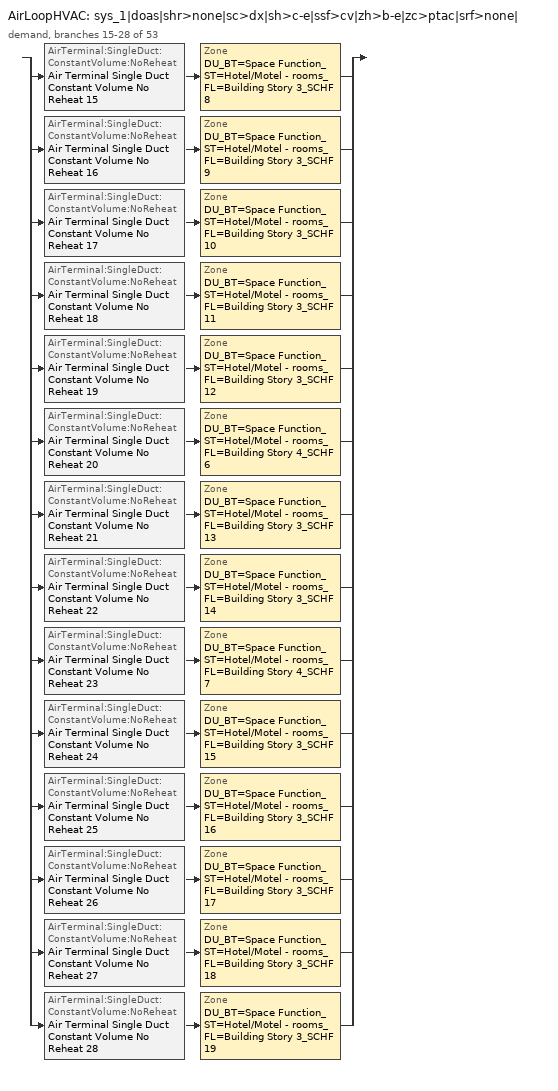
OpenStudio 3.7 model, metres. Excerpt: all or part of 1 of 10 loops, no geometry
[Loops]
AirLoopHVAC 'sys_1|doas|shr>none|sc>dx|sh>c-e|ssf>cv|zh>b-e|zc>ptac|srf>none|'
 demand, branches 15-28 of 53: split
  | AirTerminal:SingleDuct:ConstantVolume:NoReheat 'Air Terminal Single Duct Constant Volume No Reheat 15' > Zone 'DU_BT=Space Function_ST=Hotel/Motel - rooms_FL=Building Story 3_SCHF 8'
  | AirTerminal:SingleDuct:ConstantVolume:NoReheat 'Air Terminal Single Duct Constant Volume No Reheat 16' > Zone 'DU_BT=Space Function_ST=Hotel/Motel - rooms_FL=Building Story 3_SCHF 9'
  | AirTerminal:SingleDuct:ConstantVolume:NoReheat 'Air Terminal Single Duct Constant Volume No Reheat 17' > Zone 'DU_BT=Space Function_ST=Hotel/Motel - rooms_FL=Building Story 3_SCHF 10'
  | AirTerminal:SingleDuct:ConstantVolume:NoReheat 'Air Terminal Single Duct Constant Volume No Reheat 18' > Zone 'DU_BT=Space Function_ST=Hotel/Motel - rooms_FL=Building Story 3_SCHF 11'
  | AirTerminal:SingleDuct:ConstantVolume:NoReheat 'Air Terminal Single Duct Constant Volume No Reheat 19' > Zone 'DU_BT=Space Function_ST=Hotel/Motel - rooms_FL=Building Story 3_SCHF 12'
  | AirTerminal:SingleDuct:ConstantVolume:NoReheat 'Air Terminal Single Duct Constant Volume No Reheat 20' > Zone 'DU_BT=Space Function_ST=Hotel/Motel - rooms_FL=Building Story 4_SCHF 6'
  | AirTerminal:SingleDuct:ConstantVolume:NoReheat 'Air Terminal Single Duct Constant Volume No Reheat 21' > Zone 'DU_BT=Space Function_ST=Hotel/Motel - rooms_FL=Building Story 3_SCHF 13'
  | AirTerminal:SingleDuct:ConstantVolume:NoReheat 'Air Terminal Single Duct Constant Volume No Reheat 22' > Zone 'DU_BT=Space Function_ST=Hotel/Motel - rooms_FL=Building Story 3_SCHF 14'
  | AirTerminal:SingleDuct:ConstantVolume:NoReheat 'Air Terminal Single Duct Constant Volume No Reheat 23' > Zone 'DU_BT=Space Function_ST=Hotel/Motel - rooms_FL=Building Story 4_SCHF 7'
  | AirTerminal:SingleDuct:ConstantVolume:NoReheat 'Air Terminal Single Duct Constant Volume No Reheat 24' > Zone 'DU_BT=Space Function_ST=Hotel/Motel - rooms_FL=Building Story 3_SCHF 15'
  | AirTerminal:SingleDuct:ConstantVolume:NoReheat 'Air Terminal Single Duct Constant Volume No Reheat 25' > Zone 'DU_BT=Space Function_ST=Hotel/Motel - rooms_FL=Building Story 3_SCHF 16'
  | AirTerminal:SingleDuct:ConstantVolume:NoReheat 'Air Terminal Single Duct Constant Volume No Reheat 26' > Zone 'DU_BT=Space Function_ST=Hotel/Motel - rooms_FL=Building Story 3_SCHF 17'
  | AirTerminal:SingleDuct:ConstantVolume:NoReheat 'Air Terminal Single Duct Constant Volume No Reheat 27' > Zone 'DU_BT=Space Function_ST=Hotel/Motel - rooms_FL=Building Story 3_SCHF 18'
  | AirTerminal:SingleDuct:ConstantVolume:NoReheat 'Air Terminal Single Duct Constant Volume No Reheat 28' > Zone 'DU_BT=Space Function_ST=Hotel/Motel - rooms_FL=Building Story 3_SCHF 19'
[Sizing:Zone] Zone Cooling Design Supply Air Temperature Input Method=TemperatureDifference; Zone Cooling Design Supply Air Temperature {C}=14; Zone Cooling Design Supply Air Temperature Difference {deltaC}=11; Zone Heating Design Supply Air Temperature Input Method=TemperatureDifference; Zone Heating Design Supply Air Temperature {C}=40; Zone Heating Design Supply Air Temperature Difference {deltaC}=21; Zone Cooling Design Supply Air Humidity Ratio {kg-H2O/kg-air}=0.0085; Zone Heating Design Supply Air Humidity Ratio {kg-H2O/kg-air}=0.008; Zone Heating Sizing Factor=1.3; Zone Cooling Sizing Factor=1.1; Cooling Design Air Flow Method=DesignDay; Heating Design Air Flow Method=DesignDay; Account for Dedicated Outdoor Air System=No; Dedicated Outdoor Air System Control Strategy=NeutralSupplyAir; Dedicated Outdoor Air Low Setpoint Temperature for Design {C}=autosize; Dedicated Outdoor Air High Setpoint Temperature for Design {C}=autosize; Zone Load Sizing Method=Sensible Load Only No Latent Load; Zone Latent Cooling Design Supply Air Humidity Ratio Input Method=HumidityRatioDifference; Zone Cooling Design Supply Air Humidity Ratio Difference {kgWater/kgDryAir}=0.005; Zone Latent Heating Design Supply Air Humidity Ratio Input Method=HumidityRatioDifference; Zone Humidification Design Supply Air Humidity Ratio Difference {kgWater/kgDryAir}=0.005
DU_BT=Space Function_ST=Hotel/Motel - rooms_FL=Building Story 3_SCHF 8; DU_BT=Space Function_ST=Hotel/Motel - rooms_FL=Building Story 3_SCHF 9; DU_BT=Space Function_ST=Hotel/Motel - rooms_FL=Building Story 3_SCHF 10; DU_BT=Space Function_ST=Hotel/Motel - rooms_FL=Building Story 3_SCHF 11; DU_BT=Space Function_ST=Hotel/Motel - rooms_FL=Building Story 3_SCHF 12; DU_BT=Space Function_ST=Hotel/Motel - rooms_FL=Building Story 4_SCHF 6; DU_BT=Space Function_ST=Hotel/Motel - rooms_FL=Building Story 3_SCHF 13; DU_BT=Space Function_ST=Hotel/Motel - rooms_FL=Building Story 3_SCHF 14; DU_BT=Space Function_ST=Hotel/Motel - rooms_FL=Building Story 4_SCHF 7; DU_BT=Space Function_ST=Hotel/Motel - rooms_FL=Building Story 3_SCHF 15; DU_BT=Space Function_ST=Hotel/Motel - rooms_FL=Building Story 3_SCHF 16; DU_BT=Space Function_ST=Hotel/Motel - rooms_FL=Building Story 3_SCHF 17; DU_BT=Space Function_ST=Hotel/Motel - rooms_FL=Building Story 3_SCHF 18; DU_BT=Space Function_ST=Hotel/Motel - rooms_FL=Building Story 3_SCHF 19
[Zone equipment]
DU_BT=Space Function_ST=Hotel/Motel - rooms_FL=Building Story 3_SCHF 8: DU_BT=Space Function_ST=Hotel/Motel - rooms_FL=Building Story 3_SCHF 8 PTAC, Zone HVAC Baseboard Convective Electric 15, Air Terminal Single Duct Constant Volume No Reheat 15
DU_BT=Space Function_ST=Hotel/Motel - rooms_FL=Building Story 3_SCHF 9: DU_BT=Space Function_ST=Hotel/Motel - rooms_FL=Building Story 3_SCHF 9 PTAC, Zone HVAC Baseboard Convective Electric 16, Air Terminal Single Duct Constant Volume No Reheat 16
DU_BT=Space Function_ST=Hotel/Motel - rooms_FL=Building Story 3_SCHF 10: DU_BT=Space Function_ST=Hotel/Motel - rooms_FL=Building Story 3_SCHF 10 PTAC, Zone HVAC Baseboard Convective Electric 17, Air Terminal Single Duct Constant Volume No Reheat 17
DU_BT=Space Function_ST=Hotel/Motel - rooms_FL=Building Story 3_SCHF 11: DU_BT=Space Function_ST=Hotel/Motel - rooms_FL=Building Story 3_SCHF 11 PTAC, Zone HVAC Baseboard Convective Electric 18, Air Terminal Single Duct Constant Volume No Reheat 18
DU_BT=Space Function_ST=Hotel/Motel - rooms_FL=Building Story 3_SCHF 12: DU_BT=Space Function_ST=Hotel/Motel - rooms_FL=Building Story 3_SCHF 12 PTAC, Zone HVAC Baseboard Convective Electric 19, Air Terminal Single Duct Constant Volume No Reheat 19
DU_BT=Space Function_ST=Hotel/Motel - rooms_FL=Building Story 4_SCHF 6: DU_BT=Space Function_ST=Hotel/Motel - rooms_FL=Building Story 4_SCHF 6 PTAC, Zone HVAC Baseboard Convective Electric 20, Air Terminal Single Duct Constant Volume No Reheat 20
DU_BT=Space Function_ST=Hotel/Motel - rooms_FL=Building Story 3_SCHF 13: DU_BT=Space Function_ST=Hotel/Motel - rooms_FL=Building Story 3_SCHF 13 PTAC, Zone HVAC Baseboard Convective Electric 21, Air Terminal Single Duct Constant Volume No Reheat 21
DU_BT=Space Function_ST=Hotel/Motel - rooms_FL=Building Story 3_SCHF 14: DU_BT=Space Function_ST=Hotel/Motel - rooms_FL=Building Story 3_SCHF 14 PTAC, Zone HVAC Baseboard Convective Electric 22, Air Terminal Single Duct Constant Volume No Reheat 22
DU_BT=Space Function_ST=Hotel/Motel - rooms_FL=Building Story 4_SCHF 7: DU_BT=Space Function_ST=Hotel/Motel - rooms_FL=Building Story 4_SCHF 7 PTAC, Zone HVAC Baseboard Convective Electric 23, Air Terminal Single Duct Constant Volume No Reheat 23
DU_BT=Space Function_ST=Hotel/Motel - rooms_FL=Building Story 3_SCHF 15: DU_BT=Space Function_ST=Hotel/Motel - rooms_FL=Building Story 3_SCHF 15 PTAC, Zone HVAC Baseboard Convective Electric 24, Air Terminal Single Duct Constant Volume No Reheat 24
DU_BT=Space Function_ST=Hotel/Motel - rooms_FL=Building Story 3_SCHF 16: DU_BT=Space Function_ST=Hotel/Motel - rooms_FL=Building Story 3_SCHF 16 PTAC, Zone HVAC Baseboard Convective Electric 25, Air Terminal Single Duct Constant Volume No Reheat 25
DU_BT=Space Function_ST=Hotel/Motel - rooms_FL=Building Story 3_SCHF 17: DU_BT=Space Function_ST=Hotel/Motel - rooms_FL=Building Story 3_SCHF 17 PTAC, Zone HVAC Baseboard Convective Electric 26, Air Terminal Single Duct Constant Volume No Reheat 26
DU_BT=Space Function_ST=Hotel/Motel - rooms_FL=Building Story 3_SCHF 18: DU_BT=Space Function_ST=Hotel/Motel - rooms_FL=Building Story 3_SCHF 18 PTAC, Zone HVAC Baseboard Convective Electric 27, Air Terminal Single Duct Constant Volume No Reheat 27
DU_BT=Space Function_ST=Hotel/Motel - rooms_FL=Building Story 3_SCHF 19: DU_BT=Space Function_ST=Hotel/Motel - rooms_FL=Building Story 3_SCHF 19 PTAC, Zone HVAC Baseboard Convective Electric 28, Air Terminal Single Duct Constant Volume No Reheat 28
[Coil:Heating:Electric] Availability Schedule=ON_OFF_ALWAYS_OFF
Coil Heating Electric 16; Coil Heating Electric 17; Coil Heating Electric 18; Coil Heating Electric 19; Coil Heating Electric 20; Coil Heating Electric 21; Coil Heating Electric 22; Coil Heating Electric 23; Coil Heating Electric 24; Coil Heating Electric 25; Coil Heating Electric 26; Coil Heating Electric 27; Coil Heating Electric 28; Coil Heating Electric 29
[Coil:Cooling:DX:SingleSpeed] Availability Schedule=Always On Discrete; Rated Total Cooling Capacity {W}=autosize; Rated Sensible Heat Ratio=autosize; Rated COP {W/W}=2.72491; Rated Air Flow Rate {m3/s}=autosize; Rated Evaporator Fan Power Per Volume Flow Rate 2017 {W/(m3/s)}=773.3; Rated Evaporator Fan Power Per Volume Flow Rate 2023 {W/(m3/s)}=934.4; Total Cooling Capacity Function of Temperature Curve=DXCOOL-NECB2011-REF-CAPFT; Total Cooling Capacity Function of Flow Fraction Curve=DXCOOL-NECB2011-REF-CAPFFLOW; Energy Input Ratio Function of Temperature Curve=DXCOOL-NECB2011-REF-COOLEIRFT; Energy Input Ratio Function of Flow Fraction Curve=DXCOOL-NECB2011-REF-COOLEIRFFLOW; Part Load Fraction Correlation Curve=DXCOOL-NECB2011-REF-COOLPLFFPLR; Minimum Outdoor Dry-Bulb Temperature for Compressor Operation {C}=-25; Nominal Time for Condensate Removal to Begin {s}=0; Ratio of Initial Moisture Evaporation Rate and Steady State Latent Capacity=0; Maximum Cycling Rate {cycles/hr}=0; Latent Capacity Time Constant {s}=0; Condenser Type=AirCooled; Evaporative Condenser Effectiveness=0.9; Evaporative Condenser Air Flow Rate {m3/s}=autosize; Evaporative Condenser Pump Rated Power Consumption {W}=autosize; Crankcase Heater Capacity {W}=0; Maximum Outdoor Dry-Bulb Temperature for Crankcase Heater Operation {C}=10; Basin Heater Capacity {W/K}=0; Basin Heater Setpoint Temperature {C}=2
Coil Cooling DX Single Speed 15 5kBtu/hr 7.7726EER; Coil Cooling DX Single Speed 16 5kBtu/hr 7.7726EER; Coil Cooling DX Single Speed 17 5kBtu/hr 7.7726EER; Coil Cooling DX Single Speed 18 16kBtu/hr 7.7726EER; Coil Cooling DX Single Speed 19 17kBtu/hr 7.7726EER; Coil Cooling DX Single Speed 20 10kBtu/hr 7.7726EER; Coil Cooling DX Single Speed 21 5kBtu/hr 7.7726EER; Coil Cooling DX Single Speed 22 5kBtu/hr 7.7726EER; Coil Cooling DX Single Speed 23 19kBtu/hr 7.7726EER; Coil Cooling DX Single Speed 24 5kBtu/hr 7.7726EER; Coil Cooling DX Single Speed 25 5kBtu/hr 7.7726EER; Coil Cooling DX Single Speed 26 15kBtu/hr 7.7726EER; Coil Cooling DX Single Speed 27 5kBtu/hr 7.7726EER; Coil Cooling DX Single Speed 28 4kBtu/hr 7.7726EER
[Fan:OnOff] Availability Schedule=Always On Discrete; Fan Total Efficiency=0.39975; Pressure Rise {Pa}=331.288; Maximum Flow Rate {m3/s}=autosize; Motor Efficiency=0.615; Motor In Airstream Fraction=1
Name | Fan Power Ratio Function of Speed Ratio Curve | Fan Efficiency Ratio Function of Speed Ratio Curve
Fan On Off 15 | Fan On Off Power Curve 14 | Fan On Off Efficiency Curve 14
Fan On Off 16 | Fan On Off Power Curve 15 | Fan On Off Efficiency Curve 15
Fan On Off 17 | Fan On Off Power Curve 16 | Fan On Off Efficiency Curve 16
Fan On Off 18 | Fan On Off Power Curve 17 | Fan On Off Efficiency Curve 17
Fan On Off 19 | Fan On Off Power Curve 18 | Fan On Off Efficiency Curve 18
Fan On Off 20 | Fan On Off Power Curve 19 | Fan On Off Efficiency Curve 19
Fan On Off 21 | Fan On Off Power Curve 20 | Fan On Off Efficiency Curve 20
Fan On Off 22 | Fan On Off Power Curve 21 | Fan On Off Efficiency Curve 21
Fan On Off 23 | Fan On Off Power Curve 22 | Fan On Off Efficiency Curve 22
Fan On Off 24 | Fan On Off Power Curve 23 | Fan On Off Efficiency Curve 23
Fan On Off 25 | Fan On Off Power Curve 24 | Fan On Off Efficiency Curve 24
Fan On Off 26 | Fan On Off Power Curve 25 | Fan On Off Efficiency Curve 25
Fan On Off 27 | Fan On Off Power Curve 26 | Fan On Off Efficiency Curve 26
Fan On Off 28 | Fan On Off Power Curve 27 | Fan On Off Efficiency Curve 27
[ZoneHVAC:PackagedTerminalAirConditioner] Availability Schedule=Always On Discrete; Supply Air Flow Rate During Cooling Operation {m3/s}=Autosize; Supply Air Flow Rate During Heating Operation {m3/s}=Autosize; Supply Air Flow Rate When No Cooling or Heating is Needed {m3/s}=Autosize; Outdoor Air Flow Rate During Cooling Operation {m3/s}=1e-05; Outdoor Air Flow Rate During Heating Operation {m3/s}=1e-05; Outdoor Air Flow Rate When No Cooling or Heating is Needed {m3/s}=1e-05; Fan Placement=DrawThrough; Supply Air Fan Operating Mode Schedule=ON_OFF_ALWAYS_OFF
Name | Supply Air Fan | Heating Coil | Cooling Coil
DU_BT=Space Function_ST=Hotel/Motel - rooms_FL=Building Story 3_SCHF 8 PTAC | Fan On Off 15 | Coil Heating Electric 16 | Coil Cooling DX Single Speed 15 5kBtu/hr 7.7726EER
DU_BT=Space Function_ST=Hotel/Motel - rooms_FL=Building Story 3_SCHF 9 PTAC | Fan On Off 16 | Coil Heating Electric 17 | Coil Cooling DX Single Speed 16 5kBtu/hr 7.7726EER
DU_BT=Space Function_ST=Hotel/Motel - rooms_FL=Building Story 3_SCHF 10 PTAC | Fan On Off 17 | Coil Heating Electric 18 | Coil Cooling DX Single Speed 17 5kBtu/hr 7.7726EER
DU_BT=Space Function_ST=Hotel/Motel - rooms_FL=Building Story 3_SCHF 11 PTAC | Fan On Off 18 | Coil Heating Electric 19 | Coil Cooling DX Single Speed 18 16kBtu/hr 7.7726EER
DU_BT=Space Function_ST=Hotel/Motel - rooms_FL=Building Story 3_SCHF 12 PTAC | Fan On Off 19 | Coil Heating Electric 20 | Coil Cooling DX Single Speed 19 17kBtu/hr 7.7726EER
DU_BT=Space Function_ST=Hotel/Motel - rooms_FL=Building Story 4_SCHF 6 PTAC | Fan On Off 20 | Coil Heating Electric 21 | Coil Cooling DX Single Speed 20 10kBtu/hr 7.7726EER
DU_BT=Space Function_ST=Hotel/Motel - rooms_FL=Building Story 3_SCHF 13 PTAC | Fan On Off 21 | Coil Heating Electric 22 | Coil Cooling DX Single Speed 21 5kBtu/hr 7.7726EER
DU_BT=Space Function_ST=Hotel/Motel - rooms_FL=Building Story 3_SCHF 14 PTAC | Fan On Off 22 | Coil Heating Electric 23 | Coil Cooling DX Single Speed 22 5kBtu/hr 7.7726EER
DU_BT=Space Function_ST=Hotel/Motel - rooms_FL=Building Story 4_SCHF 7 PTAC | Fan On Off 23 | Coil Heating Electric 24 | Coil Cooling DX Single Speed 23 19kBtu/hr 7.7726EER
DU_BT=Space Function_ST=Hotel/Motel - rooms_FL=Building Story 3_SCHF 15 PTAC | Fan On Off 24 | Coil Heating Electric 25 | Coil Cooling DX Single Speed 24 5kBtu/hr 7.7726EER
DU_BT=Space Function_ST=Hotel/Motel - rooms_FL=Building Story 3_SCHF 16 PTAC | Fan On Off 25 | Coil Heating Electric 26 | Coil Cooling DX Single Speed 25 5kBtu/hr 7.7726EER
DU_BT=Space Function_ST=Hotel/Motel - rooms_FL=Building Story 3_SCHF 17 PTAC | Fan On Off 26 | Coil Heating Electric 27 | Coil Cooling DX Single Speed 26 15kBtu/hr 7.7726EER
DU_BT=Space Function_ST=Hotel/Motel - rooms_FL=Building Story 3_SCHF 18 PTAC | Fan On Off 27 | Coil Heating Electric 28 | Coil Cooling DX Single Speed 27 5kBtu/hr 7.7726EER
DU_BT=Space Function_ST=Hotel/Motel - rooms_FL=Building Story 3_SCHF 19 PTAC | Fan On Off 28 | Coil Heating Electric 29 | Coil Cooling DX Single Speed 28 4kBtu/hr 7.7726EER
[ZoneHVAC:Baseboard:Convective:Electric] Availability Schedule=Always On Discrete; Nominal Capacity {W}=autosize; Efficiency=1
Zone HVAC Baseboard Convective Electric 15; Zone HVAC Baseboard Convective Electric 16; Zone HVAC Baseboard Convective Electric 17; Zone HVAC Baseboard Convective Electric 18; Zone HVAC Baseboard Convective Electric 19; Zone HVAC Baseboard Convective Electric 20; Zone HVAC Baseboard Convective Electric 21; Zone HVAC Baseboard Convective Electric 22; Zone HVAC Baseboard Convective Electric 23; Zone HVAC Baseboard Convective Electric 24; Zone HVAC Baseboard Convective Electric 25; Zone HVAC Baseboard Convective Electric 26; Zone HVAC Baseboard Convective Electric 27; Zone HVAC Baseboard Convective Electric 28
[AirTerminal:SingleDuct:ConstantVolume:NoReheat] Availability Schedule=Always On Discrete; Maximum Air Flow Rate {m3/s}=AutoSize
Air Terminal Single Duct Constant Volume No Reheat 15; Air Terminal Single Duct Constant Volume No Reheat 16; Air Terminal Single Duct Constant Volume No Reheat 17; Air Terminal Single Duct Constant Volume No Reheat 18; Air Terminal Single Duct Constant Volume No Reheat 19; Air Terminal Single Duct Constant Volume No Reheat 20; Air Terminal Single Duct Constant Volume No Reheat 21; Air Terminal Single Duct Constant Volume No Reheat 22; Air Terminal Single Duct Constant Volume No Reheat 23; Air Terminal Single Duct Constant Volume No Reheat 24; Air Terminal Single Duct Constant Volume No Reheat 25; Air Terminal Single Duct Constant Volume No Reheat 26; Air Terminal Single Duct Constant Volume No Reheat 27; Air Terminal Single Duct Constant Volume No Reheat 28
[Schedule:Ruleset]
ON_OFF_ALWAYS_OFF: Default Day Schedule=Schedule Day 3
[Schedule:Day]
Schedule Day 3; wkdON_OFF_ALWAYS_OFF 1; satON_OFF_ALWAYS_OFF 1; sunON_OFF_ALWAYS_OFF 1: 1, 0, 0, 2, 0, 0, 3, 0, 0, 4, 0, 0, 5, 0, 0, 6, 0, 0, 7, 0, 0, 8, 0, 0, 9, 0, 0, 10, 0, 0, 11, 0, 0, 12, 0, 0, 13, 0, 0, 14, 0, 0, 15, 0, 0, 16, 0, 0, 17, 0, 0, 18, 0, 0, 19, 0, 0, 20, 0, 0, 21, 0, 0, 22, 0, 0, 23, 0, 0, 24, 0, 0
[Schedule:Rule] Schedule Ruleset=ON_OFF_ALWAYS_OFF; Date Specification Type=DateRange; Start Month=1; Start Day=1; End Month=12; End Day=31
Name | Rule Order | Day Schedule | Apply Sunday | Apply Monday | Apply Tuesday | Apply Wednesday | Apply Thursday | Apply Friday | Apply Saturday
wkdON_OFF_ALWAYS_OFF rule | 2 | wkdON_OFF_ALWAYS_OFF 1 | No | Yes | Yes | Yes | Yes | Yes | No
satON_OFF_ALWAYS_OFFrule | 1 | satON_OFF_ALWAYS_OFF 1 | No | No | No | No | No | No | Yes
sunON_OFF_ALWAYS_OFFrule | 0 | sunON_OFF_ALWAYS_OFF 1 | Yes | No | No | No | No | No | No
[Schedule:Constant]
Always On Discrete: Value=1
[Curve:Biquadratic] Minimum Value of x=13; Maximum Value of x=24; Minimum Value of y=24; Maximum Value of y=46
Name | Coefficient1 Constant | Coefficient2 x | Coefficient3 x**2 | Coefficient4 y | Coefficient5 y**2 | Coefficient6 x*y
DXCOOL-NECB2011-REF-CAPFT | 0.867905 | 0.0142459 | 0.00055436 | -0.0075575 | 3.3e-05 | -0.0001918
DXCOOL-NECB2011-REF-COOLEIRFT | 0.114171 | 0.0281822 | -0.0004199 | 0.0214108 | 0.000161028 | -0.000679104
[Curve:Quadratic] Minimum Value of x=0.5; Maximum Value of x=1.5
Name | Coefficient1 Constant | Coefficient2 x | Coefficient3 x**2
DXCOOL-NECB2011-REF-CAPFFLOW | 0.8 | 0.2 | 0
DXCOOL-NECB2011-REF-COOLEIRFFLOW | 1.1552 | -0.1808 | 0.0256
[Curve:Cubic] Maximum Value of x=1
Name | Coefficient1 Constant | Coefficient2 x | Coefficient3 x**2 | Coefficient4 x**3 | Minimum Value of x
Fan On Off Efficiency Curve 14; Fan On Off Efficiency Curve 15; Fan On Off Efficiency Curve 16; Fan On Off Efficiency Curve 17; Fan On Off Efficiency Curve 18; Fan On Off Efficiency Curve 19; Fan On Off Efficiency Curve 20; Fan On Off Efficiency Curve 21; Fan On Off Efficiency Curve 22; Fan On Off Efficiency Curve 23; Fan On Off Efficiency Curve 24; Fan On Off Efficiency Curve 25; Fan On Off Efficiency Curve 26; Fan On Off Efficiency Curve 27 | 1 | 0 | 0 | 0 | 0
DXCOOL-NECB2011-REF-COOLPLFFPLR | 0.0277 | 4.9151 | -8.184 | 4.2702 | 0.7
[Curve:Exponent] Coefficient1 Constant=1; Coefficient2 Constant=0; Coefficient3 Constant=0; Minimum Value of x=0; Maximum Value of x=1
Fan On Off Power Curve 14; Fan On Off Power Curve 15; Fan On Off Power Curve 16; Fan On Off Power Curve 17; Fan On Off Power Curve 18; Fan On Off Power Curve 19; Fan On Off Power Curve 20; Fan On Off Power Curve 21; Fan On Off Power Curve 22; Fan On Off Power Curve 23; Fan On Off Power Curve 24; Fan On Off Power Curve 25; Fan On Off Power Curve 26; Fan On Off Power Curve 27
